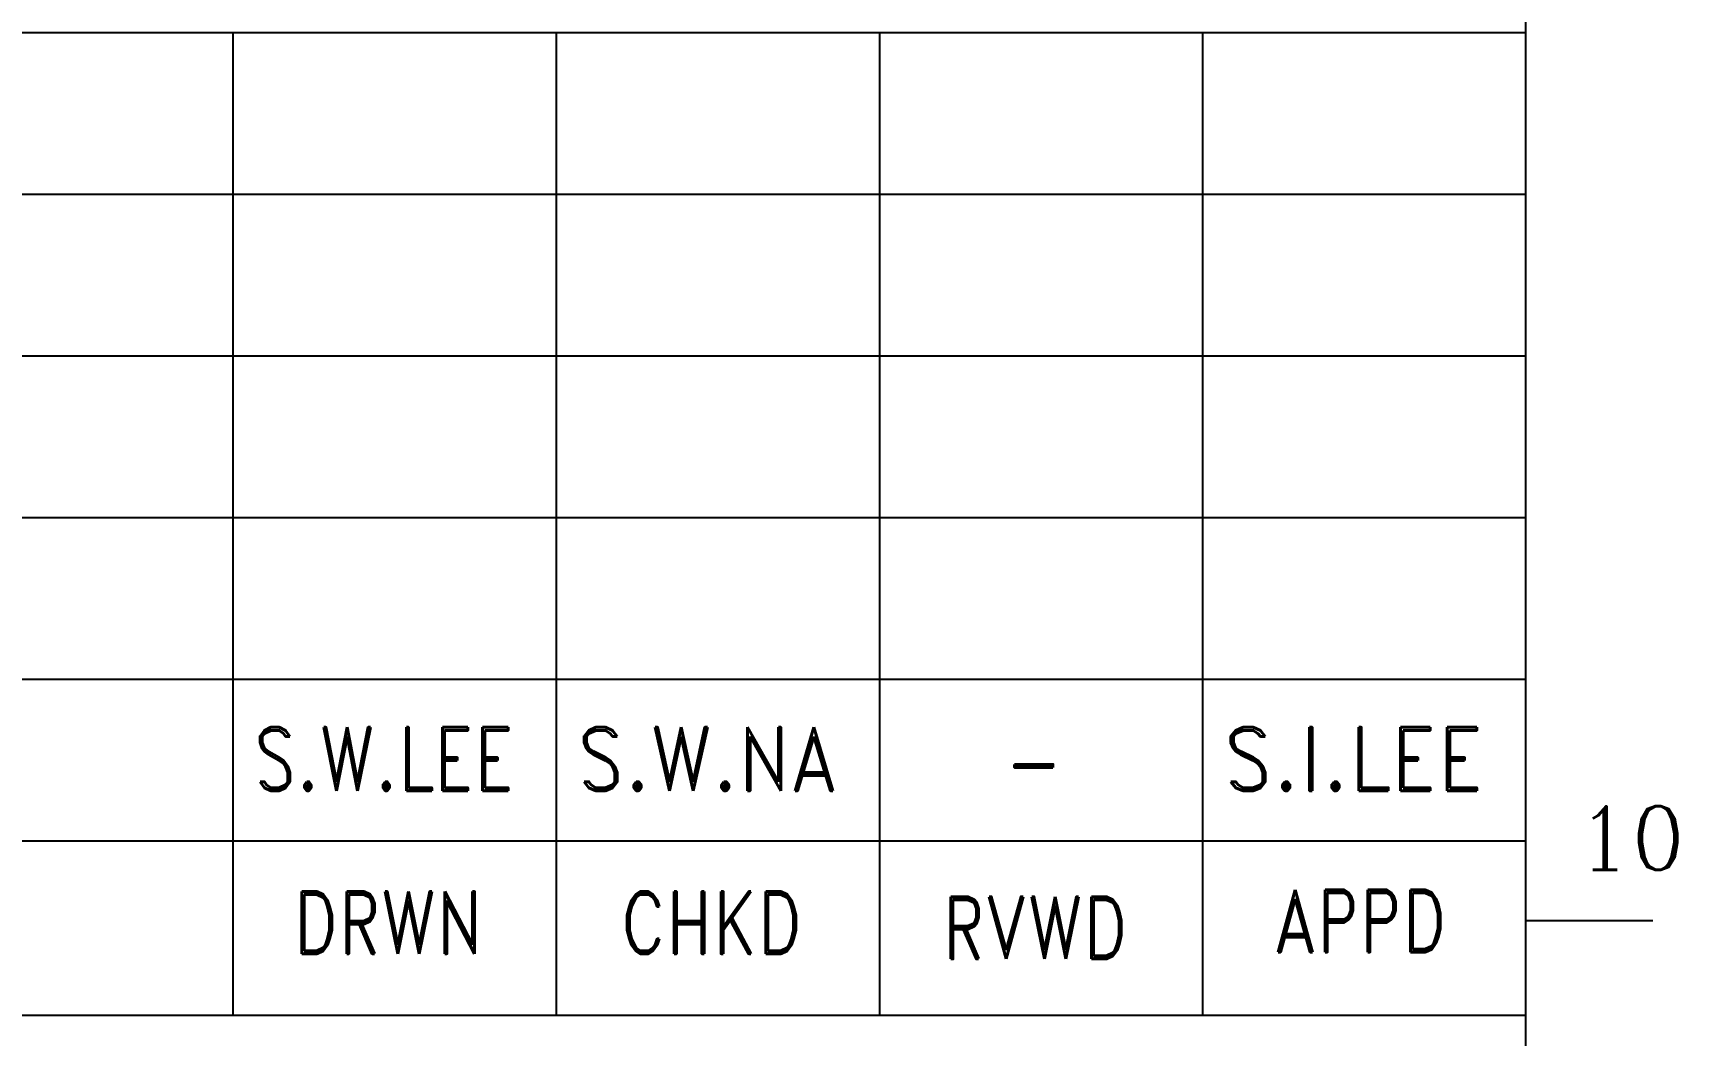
# Model space of a CAD drawing. Header units: millimetres. Extents: x 0 to 153097, y 17753 to 125268.
# Drawn here: x 64754 to 70363, y 27830 to 31249 of the extents above; entities that cross this region are included whole.
import ezdxf
from ezdxf.enums import TextEntityAlignment as Align

# ---------------------------------------------------------------- set-up
doc = ezdxf.new("R2010")
doc.units = ezdxf.units.MM
doc.header["$LTSCALE"] = 50
doc.layers.add('1', color=7, linetype='Continuous')
doc.layers.add('TAN-TIT', color=30, linetype='Continuous')
doc.styles.add('COM', font='COMPLEX', dxfattribs={"height": 5})
doc.styles.add('KIM3', font='ROMAND.shx', dxfattribs={"width": 1.25, "height": 3})
doc.styles.add('RD6', font='ROMAND.shx', dxfattribs={"width": 0.83, "height": 6})

# ---------------------------------------------------------------- blocks, each defined once
blk = doc.blocks.new('A$C8e619059')
at = {"layer": 'TAN-TIT'}
blk.add_line((-18.379, 55.845), (-18.379, 0), dxfattribs=at)
blk = doc.blocks.new('BORDER')
at = {"layer": 'TAN-TIT'}
for p, q in [((232823, 3520), (232823, 164680)), ((232823, 44987), (193237, 44987)), ((221796, 44987), (221796, 33818)), ((225472, 44987), (225472, 33818)), ((229148, 44987), (229148, 33818)), ((232823, 43149), (193237, 43149)), ((232823, 41311), (193237, 41311)), ((232823, 39473), (193237, 39473)), ((232823, 37635), (193237, 37635)), ((232823, 35797), (193237, 35797)), ((232823, 34894), (234266, 34894)), ((193237, 33818), (232823, 33818))]:
    blk.add_line(p, q, dxfattribs=at)
at = {"xscale": 200, "yscale": 200, "zscale": 200}
blk.add_blockref('A$C8e619059', (221796, 33818), dxfattribs=at)
at = {"layer": 'TAN-TIT', "style": 'COM'}
blk.add_text('10', height=721, dxfattribs=at).set_placement((233400, 35471))
at = {"layer": 'TAN-TIT', "style": 'RD6', "width": 0.8}
for s, p in [('DRWN', (219887, 34516)), ('CHKD', (223563, 34516)), ('RVWD', (227241, 34457)), ('APPD', (230941, 34535))]:
    blk.add_text(s, height=706.9, dxfattribs=at).set_placement(p, align=Align.CENTER)

msp = doc.modelspace()

# ---------------------------------------------------------------- block references
at = {"layer": '1', "xscale": 0.3, "yscale": 0.3, "zscale": 0.3}
msp.add_blockref('BORDER', (0, 17753.06), dxfattribs=at)

# ---------------------------------------------------------------- texts
at = {"style": 'KIM3'}
for s, width, p, p2 in [('S.W.LEE', 0.71939, (65507.38, 28663.78), (66396.59, 28663.78)), ('S.W.NA', 0.799323, (66610.14, 28663.78), (67499.35, 28663.78)), ('S.I.LEE', 0.838125, (68815.66, 28663.78), (69704.87, 28663.78))]:
    msp.add_text(s, height=216.31, dxfattribs=dict(at, width=width)).set_placement(p, p2, align=Align.FIT)
at = {"style": 'KIM3', "width": 0.83}
msp.add_text('-', height=216.31, dxfattribs=at).set_placement((68168.17, 28650.6), align=Align.CENTER)

doc.saveas('drawing.dxf')
